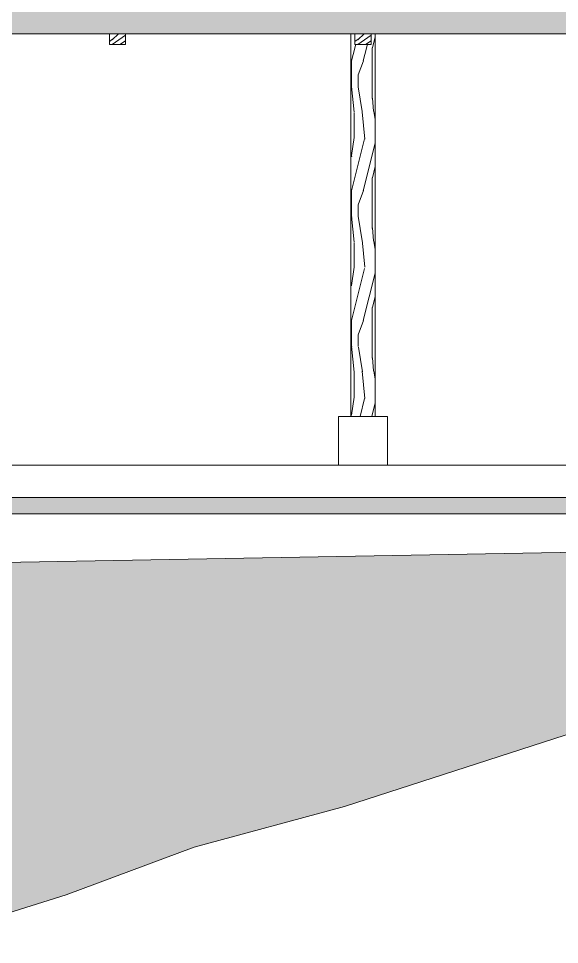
# Model space of a CAD drawing. Header units: metres. Extents: x -197 to 1099, y -24 to 14.
# Drawn here: x 608.65 to 611.98, y -2.75 to 2.95 of the extents above; entities that cross this region are included whole.
import ezdxf

# ---------------------------------------------------------------- set-up
doc = ezdxf.new("R2010")
doc.units = ezdxf.units.M
doc.header["$LTSCALE"] = 0.001
for name, color, linetype, lineweight, true_color in [('Jach-Anotaciones-CalidaddeLínea  0.13', 7, 'Continuous', 13, 0x000000), ('Jach-Anotaciones-Hatch-Lum50%', 9, 'Continuous', 13, 0x808080), ('Jach-Anotaciones-Hatch-Lum80%', 250, 'Continuous', 13, 0x333333)]:
    doc.layers.add(name, color=color, linetype=linetype, lineweight=lineweight, true_color=true_color)

msp = doc.modelspace()

# ---------------------------------------------------------------- hatches: boundary and pattern name
at = {"layer": 'Jach-Anotaciones-Hatch-Lum50%', "ltscale": 100}
h = msp.add_hatch(dxfattribs=at)
h.set_pattern_fill('218', color=256, scale=0.13, pattern_type=2)
h.set_pattern_definition([(0, (283.45113, 0.04875), (0.26, 0.13), [0.0325, -0.2275]), (0, (283.45113, 0.065), (0.26, 0.13), [0.0325, -0.0975]), (0, (283.58113, 0.08125), (0.26, 0.13), [0.0325, -0.2275]), (0, (283.38613, 0), (0.26, 0.13), [0.01625, -0.13, 0.01625, -0.0975]), (45, (283.40238, 0.0325), (0, 0.13), [0.02298097, -0.34471456]), (45, (283.38613, 0.08125), (0, 0.13), [0.016419, -0.35127653]), (45, (283.38613, 0.0975), (0, 0.13), [0.019695, -0.34800053]), (135, (283.54863, 0.0975), (1e-17, 0.13), [0.019695, -0.34800053]), (135, (283.54863, 0.08125), (1e-17, 0.13), [0.016419, -0.35127653]), (135, (283.53238, 0.0325), (1e-17, 0.13), [0.02298097, -0.34471456]), (26.56505, (283.41863, 0.0325), (-7e-12, 0.13), [0.036336105, -0.25435273]), (26.56505, (283.41863, 0.04875), (-7e-12, 0.13), [0.036336105, -0.25435273]), (26.56505, (283.35363, 0.065), (-7e-12, 0.13), [0.036336105, -0.25435273]), (26.56505, (283.35363, 0.08125), (-7e-12, 0.13), [0.036336105, -0.25435273]), (63.434949, (283.38613, 0), (7e-12, 0.13), [0.036336105, -0.54504157]), (63.434949, (283.40238, 0), (7e-12, 0.13), [0.036336105, -0.54504157]), (116.565051, (283.53238, 0), (-7e-12, 0.13), [0.036336105, -0.54504157]), (116.565051, (283.54863, 0), (-7e-12, 0.13), [0.036336105, -0.54504157]), (153.43495, (283.51613, 0.0325), (7e-12, 0.13), [0.036336105, -0.25435273]), (153.43495, (283.51613, 0.04875), (7e-12, 0.13), [0.036336105, -0.25435273]), (153.43495, (283.58113, 0.065), (7e-12, 0.13), [0.036336105, -0.25435273]), (153.43495, (283.58113, 0.08125), (7e-12, 0.13), [0.036336105, -0.25435273]), (82.8749837, (283.386128, 0), (6e-14, 0.13), [0.13101166, -1.96517535]), (97.1250163, (283.548628, 0), (-6e-14, 0.13), [0.13101166, -1.96517535])])
h.paths.add_polyline_path([(605.44577, 4.5), (622.52336, 4.5), (622.52336, 2.85783), (605.44577, 2.85783)])
h = msp.add_hatch(dxfattribs=at)
h.set_pattern_fill('WOOD_01', color=256, scale=0.65, angle=15, pattern_type=2)
h.set_pattern_definition([(15, (262.6135, 0.6092), (-0.1682324, 0.6278518), [0.13, -0.52]), (23.9726, (262.710648, 0.271812), (3.598878761, 1.637244577), [0.1250301, -12.3779689]), (20.7105, (262.694276, 0.3078), (5.482436252, 2.141934131), [0.1306487, -6.4017694]), (359.5779, (262.643806, 0.496156), (7.4110643642, -0.0329913203), [0.1955408, -19.358545]), (8.6599, (262.600846, 0.70671), (0.627851642, 0.168233715), [0.1177202, -5.7682794]), (0.0686, (262.715574, 0.353883), (2.679639248, 0.0450787525), [0.1009073, -9.9898058]), (3.6901, (262.39825, 0.65916), (0.62785191, 0.16823266), [0.2651493, -3.049213]), (20.7105, (262.72579, 0.215305), (5.482436252, 2.141934131), [0.0653244, -6.4670938]), (15, (262.64885, 0.4773), (-0.1682324, 0.6278518), [0.065, -0.585]), (15, (262.5031, 0.519), (-0.1682324, 0.6278518), [0.195, -0.455]), (26.3099, (262.60343, 0.64684), (2.343175057, 1.300779656), [0.066287, -3.2480754]), (17.7263, (262.60289, 0.397712), (12.3888042176, 3.9924969228), [0.1366547, -13.5288127]), (7.4054, (262.63933, 0.38729), (5.191045524, 0.7180111893), [0.0983625, -9.737921]), (15, (262.67187, 0.1403), (-0.1682324, 0.6278518), [0.13, -0.52]), (13.8309, (262.617493, 0.092077), (0.62785177293, 0.16823289234), [0.3185663, -31.538065]), (15, (262.4913, 0.56297), (-0.1682324, 0.6278518), [0.065, -0.585]), (15, (262.54064, 0.63), (-0.1682324, 0.6278518), [0.065, -0.585]), (15, (262.243, 0.6108), (-0.1682324, 0.6278518), [0.0975, -0.5525]), (5.5377, (262.40408, 0.68763), (0.62785177, 0.168232636), [0.1976897, -3.7561056]), (15, (262.20317, 0.6338), (-0.1682324, 0.6278518), [0.13, -0.52]), (15, (262.2855, 0.0502), (-0.1682324, 0.6278518), [0.0715, -0.5785]), (15, (262.5973, 0.1674), (-0.1682324, 0.6278518), [0.065, -0.585]), (15, (262.27205, 0.10046), (-0.1682324, 0.6278518), [0.1365, -0.5135]), (20.4403, (262.582164, 0.223926), (6.1102861815, 2.3101722548), [0.1371175, -13.5746468]), (15, (262.575, 0.27584), (-0.1682324, 0.6278518), [0.1235, -0.5265]), (15, (262.24514, 0.2009), (-0.1682324, 0.6278518), [0.0715, -0.5785]), (13.8309, (262.293561, 0.321557), (0.62785177293, 0.16823289234), [0.3185663, -31.538065]), (15, (262.3349, 0.3932), (-0.1682324, 0.6278518), [0.065, -0.585]), (15, (262.2671, 0.3952), (-0.1682324, 0.6278518), [0.065, -0.585]), (15, (262.51824, 0.4625), (-0.1682324, 0.6278518), [0.13, -0.52]), (15, (262.3893, 0.4414), (-0.1682324, 0.6278518), [0.065, -0.585]), (15, (262.24354, 0.4831), (-0.1682324, 0.6278518), [0.13, -0.52]), (34.6538, (262.48372, 0.26484), (6.2334412117, 4.361959957), [0.0966296, -9.5663139]), (26.3099, (262.32988, 0.41204), (2.343175057, 1.300779656), [0.066287, -3.2480754]), (26.3099, (262.58943, 0.44794), (2.343175057, 1.300779656), [0.066287, -3.2480754]), (20.7105, (262.33715, 0.636054), (5.482436252, 2.141934131), [0.0653244, -6.4670938]), (4.6952, (262.13074, 0.62785), (3.935342195, 0.381545815), [0.072672, -7.1945478]), (3.6901, (262.35458, 0.06873), (0.62785191, 0.16823266), [0.066287, -3.2480753]), (105, (262.4207, 0.073), (-0.6278518, -0.1682324), [0, -0.65]), (1.6076, (262.194666, 0.389268), (11.3464049135, 0.3485624666), [0.1403155, -13.8912501]), (26.3099, (262.5541, 0.57979), (2.343175057, 1.300779656), [0.066287, -3.2480754]), (25.3048, (262.66009, 0.18424), (2.9710270885, 1.469011164), [0.072672, -7.1945478]), (3.6901, (262.39771, 0.41003), (0.62785191, 0.16823266), [0.066287, -3.2480753]), (3.6901, (262.45209, 0.45824), (0.62785191, 0.16823266), [0.066287, -3.2480753]), (356.5651, (262.21149, 0.32648), (0.62785146, 0.16823308), [0.0822192, -1.9732609]), (0.9638, (262.22335, 0.55846), (0.62785133, 0.168233094), [0.2680021, -2.4120161]), (358.3008, (262.33715, 0.636054), (4.731426187, -0.078072991), [0.2035858, -6.5826117]), (15, (262.32874, 0.66745), (-0.1682324, 0.6278518), [0.078, -0.572]), (0.9638, (262.4039, 0.13579), (0.62785133, 0.168233094), [0.2680021, -2.4120161]), (0.9638, (262.32934, 0.16291), (0.62785133, 0.168233094), [0.2680021, -2.4120161]), (0.9638, (262.3142, 0.21942), (0.62785133, 0.168233094), [0.2680021, -2.4120161]), (4.6952, (262.171114, 0.47717), (3.935342195, 0.381545815), [0.072672, -7.1945478]), (0.9638, (262.36911, 0.51676), (0.62785133, 0.168233094), [0.1340007, -2.5460175]), (4.6952, (262.22495, 0.276255), (3.935342195, 0.381545815), [0.072672, -7.1945478]), (12.6141, (262.563207, 0.319786), (0.6278515468, 0.1682331402), [0.1561352, -15.4573998]), (4.6952, (262.46386, 0.414294), (3.935342195, 0.381545815), [0.072672, -7.1945478]), (27.5288, (262.53629, 0.42024), (2.343175187, 1.300780948), [0.0599267, -5.9327768]), (4.5626, (262.23336, 0.244862), (7.24283175154, 0.594861747), [0.2511561, -24.8644207]), (6.8699, (262.48372, 0.26484), (0.62785149, 0.168232137), [0.0919236, -4.5042699]), (19.7636, (262.297377, 0.282203), (6.7381386856, 2.478402583), [0.1565408, -7.6704953]), (15, (262.4447, 0.33514), (-0.1682324, 0.6278518), [0.2015, -0.4485]), (359.7449, (262.149244, 0.55879), (2.6796390645, 0.045078736), [0.0741117, -7.3370284]), (5.5377, (262.42073, 0.073), (0.62785177, 0.168232636), [0.1976897, -3.7561056]), (355.0169, (262.25355, 0.16952), (2.051787552, -0.123154245), [0.0760805, -7.5319738]), (15, (262.66285, 0.6762), (-0.1682324, 0.6278518), [0.0325, -0.6175]), (15, (262.7369, 0.39997), (-0.1682324, 0.6278518), [0.065, -0.585]), (26.3099, (262.79744, 0.17394), (2.343175057, 1.300779656), [0.066287, -3.2480754]), (15, (262.7869, 0.2384), (-0.1682324, 0.6278518), [0.117, -0.533]), (358.3008, (262.69145, 0.569486), (4.731426187, -0.078072991), [0.067862, -6.7183356]), (3.0207, (262.733057, 0.43932), (12.6022978979, 0.6843187953), [0.1196046, -21.8079186]), (105, (262.79744, 0.17394), (-0.6278518, -0.1682324), [0, -0.65]), (15, (262.85686, 0.2033), (-0.1682324, 0.6278518), [0.0585, -0.5915]), (15, (262.8249, 0.3226), (-0.1682324, 0.6278518), [0.0585, -0.5915]), (15, (262.8165, 0.354), (-0.1682324, 0.6278518), [0.0585, -0.5915]), (351.0376, (262.75928, 0.567474), (4.899657419, -0.705920321), [0.0640179, -6.3377353]), (3.5163, (262.739094, 0.642816), (3.30751745982, 0.21321249428), [0.0596947, -42.3900912]), (356.5651, (262.79966, 0.41679), (0.62785146, 0.16823308), [0.0616642, -1.9938152]), (2.4712, (262.717224, 0.72444), (3.307491449, 0.213310413), [0.0599268, -5.9327769])])
h.paths.add_polyline_path([(622.52336, -0.1), (622.52336, 0), (607.86937, 0), (607.86937, -0.41209), (607.96937, -0.40999), (607.96937, -0.1)])
at = {"layer": 'Jach-Anotaciones-Hatch-Lum80%', "ltscale": 100}
h = msp.add_hatch(dxfattribs=at)
h.set_pattern_fill('EARTH', color=256, scale=0.03, angle=45, double=1)
h.set_pattern_definition([(45, (283.33738, 0), (0, 0.26940768), [0.1905, -0.1905]), (45, (283.28686, 0.05051), (0, 0.26940768), [0.1905, -0.1905]), (45, (283.23635, 0.10103), (0, 0.26940768), [0.1905, -0.1905]), (135, (283.23635, 0.1347), (-0.26940768, 0), [0.1905, -0.1905]), (135, (283.28686, 0.18522), (-0.26940768, 0), [0.1905, -0.1905]), (135, (283.33738, 0.23573), (-0.26940768, 0), [0.1905, -0.1905])])
h.paths.add_polyline_path([(625.77571, -0.20093), (622.67333, -0.20093), (622.67333, -0.4), (622.52336, -0.4), (622.52336, -0.15), (608.44578, -0.4), (601.29433, -0.55), (601.29433, -0.6), (601.14437, -0.6), (600.207, -0.84931), (599.22561, -0.87644), (598.8784, -0.82063), (598.96012, -1.46036), (599.35508, -1.58287), (599.96115, -1.63731), (600.53998, -1.51481), (601.01537, -1.78928), (601.69083, -1.78023), (602.13347, -1.82787), (602.95064, -2.01162), (603.4818, -1.79384), (604.12873, -1.71217), (605.58933, -1.80791), (606.6857, -2.46805), (607.96593, -2.75389), (608.93973, -2.44764), (609.72966, -2.15499), (610.65579, -1.90319), (612.49212, -1.31081), (613.34334, -1.68512), (615.4067, -1.92332), (616.28516, -1.82124), (617.00019, -1.67832), (618.54185, -2.12668), (619.50202, -2.09265), (620.43496, -1.60265), (621.76967, -1.64348), (622.06931, -1.20792), (623.26517, -0.79865), (625.06281, -1.32128), (626.1414, -0.95108)])

# ---------------------------------------------------------------- linework, layer by layer
at = {"layer": 'Jach-Anotaciones-CalidaddeLínea  0.13', "ltscale": 100}
for points in [[(605.44577, 4.5), (622.52336, 4.5), (622.52336, 2.85783), (605.44577, 2.85783)], [(605.44577, 2.85783), (622.52336, 2.85783), (622.52336, 0.2), (605.44577, 0.2)], [(622.52336, -0.1), (622.52336, 0), (607.86937, 0), (607.86937, -0.41209), (607.96937, -0.40999), (607.96937, -0.1)]]:
    msp.add_lwpolyline(points, close=True, dxfattribs=at)
for points in [[(605.44577, 0), (619.23437, 0)], [(622.52336, -0.15), (608.54578, -0.4), (608.44578, -0.4), (601.29433, -0.55)], [(604.12873, -1.71217), (605.58933, -1.80791), (606.6857, -2.46805), (607.96593, -2.75389), (608.93973, -2.44764), (609.72966, -2.15499), (610.65579, -1.90319), (612.49212, -1.31081)]]:
    msp.add_lwpolyline(points, dxfattribs=at)

# ---------------------------------------------------------------- next in the draw order: wipeouts: each hides what was drawn before it
at = {"ltscale": 100}
for points in [[(609.20687, 2.79057), (609.30687, 2.79057), (609.30687, 2.85783), (609.20687, 2.85783)], [(610.69437, 2.75572), (610.84437, 2.75572), (610.84437, 0.50002), (610.69437, 0.50002)]]:
    msp.add_wipeout(points, dxfattribs=at).dxf.layer = 'Jach-Anotaciones-CalidaddeLínea  0.13'

# ---------------------------------------------------------------- next in the draw order: hatches: boundary and pattern name
at = {"layer": 'Jach-Anotaciones-Hatch-Lum50%', "ltscale": 100}
h = msp.add_hatch(dxfattribs=at)
h.set_pattern_fill('WOOD_01', color=256, scale=0.6, angle=45, pattern_type=2)
h.set_pattern_definition([(45, (284.8452, 0.6879), (-0.4242641, 0.4242641), [0.12, -0.48]), (53.9726, (285.078525, 0.463012), (2.1213213634, 2.969847486), [0.1154124, -11.4258174]), (50.7105, (285.048826, 0.484225), (3.394118772, 4.242634612), [0.1205988, -5.9093256]), (29.5779, (284.921547, 0.611504), (5.9396913864, 3.3941177175), [0.1804992, -17.8694262]), (38.6599, (284.790025, 0.76), (0.424263336, 0.42426507), [0.1086648, -5.3245656]), (30.0686, (285.044584, 0.530894), (2.121319648, 1.2727928944), [0.0931452, -9.2213592]), (33.6901, (284.65002, 0.62847), (0.424264035, 0.42426435), [0.2447532, -2.8146582]), (50.7105, (285.11671, 0.42483), (3.394118772, 4.242634612), [0.0602994, -5.969625]), (45, (284.9343, 0.5988), (-0.4242641, 0.4242641), [0.06, -0.54]), (45, (284.7985, 0.56484), (-0.4242641, 0.4242641), [0.18, -0.42]), (56.3099, (284.81972, 0.71333), (1.272793197, 2.12131916), [0.061188, -2.9982234]), (47.7263, (284.934275, 0.513924), (8.0610191202, 8.9095438786), [0.1261428, -12.4881348]), (37.4054, (284.968216, 0.52241), (3.8183738783, 2.9698511006), [0.0907962, -8.9888502]), (45, (285.1082, 0.34), (-0.4242641, 0.4242641), [0.12, -0.48]), (43.8309, (285.08701, 0.276336), (0.4242638206, 0.4242644723), [0.2940612, -29.11206]), (45, (284.7688, 0.59453), (-0.4242641, 0.4242641), [0.06, -0.54]), (45, (284.7773, 0.6709), (-0.4242641, 0.4242641), [0.06, -0.54]), (45, (284.5482, 0.51817), (-0.4242641, 0.4242641), [0.09, -0.51]), (35.5377, (284.64153, 0.65393), (0.424263937, 0.424264266), [0.1824828, -3.4671744]), (45, (284.50577, 0.51817), (-0.4242641, 0.4242641), [0.12, -0.48]), (45, (284.84094, 0.08966), (-0.4242641, 0.4242641), [0.066, -0.534]), (45, (285.0361, 0.32725), (-0.4242641, 0.4242641), [0.06, -0.54]), (45, (284.807, 0.1236), (-0.4242641, 0.4242641), [0.126, -0.474]), (50.4403, (284.997915, 0.36543), (3.8183787048, 4.666902416), [0.12657, -12.5304432]), (45, (284.9682, 0.4036), (-0.4242641, 0.4242641), [0.114, -0.486]), (45, (284.7391, 0.1915), (-0.4242641, 0.4242641), [0.066, -0.534]), (43.8309, (284.722143, 0.310277), (0.4242638206, 0.4242644723), [0.2940612, -29.11206]), (45, (284.72214, 0.38664), (-0.4242641, 0.4242641), [0.06, -0.54]), (45, (284.667, 0.35695), (-0.4242641, 0.4242641), [0.06, -0.54]), (45, (284.8367, 0.52665), (-0.4242641, 0.4242641), [0.12, -0.48]), (45, (284.74336, 0.4503), (-0.4242641, 0.4242641), [0.06, -0.54]), (45, (284.6076, 0.41634), (-0.4242641, 0.4242641), [0.12, -0.48]), (64.6538, (284.900334, 0.352703), (2.9698508897, 6.363958836), [0.0891966, -8.8304436]), (56.3099, (284.70942, 0.39937), (1.272793197, 2.12131916), [0.061188, -2.9982234]), (56.3099, (284.90033, 0.54786), (1.272793197, 2.12131916), [0.061188, -2.9982234]), (50.7105, (284.611834, 0.581806), (3.394118772, 4.242634612), [0.0602994, -5.969625]), (34.6952, (284.450614, 0.47998), (2.969846221, 2.121322584), [0.0670818, -6.641121]), (33.6901, (284.88761, 0.13633), (0.424264035, 0.42426435), [0.061188, -2.9982234]), (135, (284.9385, 0.17027), (-0.4242641, -0.4242641), [0, -0.6]), (31.6076, (284.611834, 0.318762), (8.9095326123, 5.5154459148), [0.129522, -12.8226924]), (56.3099, (284.81124, 0.63696), (1.272793197, 2.12131916), [0.061188, -2.9982234]), (55.3048, (285.078525, 0.369674), (1.697057863, 2.545582644), [0.0670818, -6.641121]), (33.6901, (284.76457, 0.42907), (0.424264035, 0.42426435), [0.061188, -2.9982234]), (33.6901, (284.78578, 0.49271), (0.424264035, 0.42426435), [0.061188, -2.9982234]), (26.5651, (284.65426, 0.27634), (0.42426348, 0.42426448), [0.0758946, -1.8214716]), (30.9638, (284.55668, 0.46725), (0.424263374, 0.42426443), [0.2473866, -2.2264764]), (28.3008, (284.611834, 0.581806), (3.818373941, 2.121322985), [0.1879254, -6.076257]), (45, (284.5906, 0.603), (-0.4242641, 0.4242641), [0.072, -0.528]), (30.9638, (284.89609, 0.2127), (0.424263374, 0.42426443), [0.2473866, -2.2264764]), (30.9638, (284.82397, 0.19997), (0.424263374, 0.42426443), [0.2473866, -2.2264764]), (30.9638, (284.78578, 0.23815), (0.424263374, 0.42426443), [0.2473866, -2.2264764]), (34.6952, (284.55244, 0.37816), (2.969846221, 2.121322584), [0.0670818, -6.641121]), (30.9638, (284.69244, 0.5012), (0.424263374, 0.42426443), [0.123693, -2.35017]), (34.6952, (284.6882, 0.242395), (2.969846221, 2.121322584), [0.0670818, -6.641121]), (42.6141, (284.938518, 0.433313), (0.4242635254, 0.424264566), [0.1441248, -14.268369]), (34.6952, (284.81548, 0.46301), (2.969846221, 2.121322584), [0.0670818, -6.641121]), (57.5288, (284.870636, 0.501196), (1.272792705, 2.121320251), [0.055317, -5.4764094]), (34.5626, (284.709415, 0.221181), (5.5154265403, 3.8183827019), [0.2318364, -22.951773]), (36.8699, (284.90033, 0.3527), (0.424263943, 0.424263737), [0.0848526, -4.1577876]), (49.7636, (284.743356, 0.28058), (4.2426442934, 5.0911651756), [0.1444992, -7.0804572]), (45, (284.8367, 0.3909), (-0.4242641, 0.4242641), [0.186, -0.414]), (29.7449, (284.497283, 0.433313), (2.121319509, 1.272792796), [0.0684108, -6.7726416]), (35.5377, (284.93852, 0.17027), (0.424263937, 0.424264266), [0.1824828, -3.4671744]), (25.0169, (284.760327, 0.17027), (1.6970559375, 0.848528373), [0.0702282, -6.9525912]), (45, (284.85366, 0.76424), (-0.4242641, 0.4242641), [0.03, -0.57]), (45, (285.04034, 0.57756), (-0.4242641, 0.4242641), [0.06, -0.54]), (56.3099, (285.19308, 0.42483), (1.272793197, 2.12131916), [0.061188, -2.9982234]), (45, (285.1549, 0.4715), (-0.4242641, 0.4242641), [0.108, -0.492]), (28.3008, (284.92579, 0.692114), (3.818373941, 2.121322985), [0.0626418, -6.2015406]), (33.0207, (285.019128, 0.607262), (9.7585391335, 6.3634951477), [0.1104042, -20.1303864]), (135, (285.1931, 0.4248), (-0.4242641, -0.4242641), [0, -0.6]), (45, (285.227, 0.47574), (-0.4242641, 0.4242641), [0.054, -0.546]), (45, (285.1464, 0.55635), (-0.4242641, 0.4242641), [0.054, -0.546]), (45, (285.1252, 0.57756), (-0.4242641, 0.4242641), [0.054, -0.546]), (21.0376, (284.980944, 0.72181), (4.242635036, 1.69706195), [0.0590934, -5.8502172]), (33.5163, (284.9300325, 0.772725), (2.54565036602, 1.6969903074), [0.0551028, -39.129315]), (26.5651, (285.08277, 0.61999), (0.42426348, 0.42426448), [0.0569208, -1.8404448]), (32.4712, (284.87488, 0.82788), (2.54558438, 1.697056579), [0.055317, -5.4764094])])
h.paths.add_polyline_path([(609.20687, 2.79057), (609.30687, 2.79057), (609.30687, 2.85783), (609.20687, 2.85783)])

# ---------------------------------------------------------------- next in the draw order: linework, layer by layer
at = {"layer": 'Jach-Anotaciones-CalidaddeLínea  0.13', "ltscale": 100}
for points in [[(609.20687, 2.79057), (609.30687, 2.79057), (609.30687, 2.85783), (609.20687, 2.85783)], [(610.69437, 2.85783), (610.84437, 2.85783), (610.84437, 0.50002), (610.69437, 0.50002)]]:
    msp.add_lwpolyline(points, close=True, dxfattribs=at)

# ---------------------------------------------------------------- next in the draw order: wipeouts: each hides what was drawn before it
at = {"ltscale": 100}
msp.add_wipeout([(610.61937, 0.2), (610.91937, 0.2), (610.91937, 0.50002), (610.61937, 0.50002)], dxfattribs=at).dxf.layer = 'Jach-Anotaciones-CalidaddeLínea  0.13'

# ---------------------------------------------------------------- next in the draw order: hatches: boundary and pattern name
at = {"layer": 'Jach-Anotaciones-Hatch-Lum50%', "ltscale": 100}
h = msp.add_hatch(dxfattribs=at)
h.set_pattern_fill('WOOD_01', color=256, scale=0.8, angle=90, pattern_type=2)
h.set_pattern_definition([(90, (411.9288, 0.768), (-0.8, 5e-17), [0.16, -0.64]), (98.9726, (412.360795, 0.776), (-0.7999981005, 4.8000000235), [0.1538832, -15.2344232]), (95.7105, (412.312795, 0.768), (-0.799988406, 7.20000014), [0.1607984, -7.8791008]), (74.5779, (412.072795, 0.768), (2.399989871, 8.7999996156), [0.2406656, -23.8259016]), (83.6599, (411.808795, 0.784), (-1.634e-06, 0.800000253), [0.1448864, -7.0994208]), (75.0686, (412.264795, 0.808), (0.799998696, 3.199999993), [0.1241936, -12.2951456]), (78.6901, (411.8008, 0.528), (-3e-07, 0.80000023), [0.3263376, -3.7528776]), (95.7105, (412.432795, 0.776), (-0.799988406, 7.20000014), [0.0803992, -7.9595]), (90, (412.0968, 0.768), (-0.8, 5e-17), [0.08, -0.72]), (90, (412.0008, 0.608), (-0.8, 5e-17), [0.24, -0.56]), (101.3099, (411.8808, 0.768), (-0.79999795, 3.19999982), [0.081584, -3.9976312]), (92.7263, (412.176795, 0.688), (-0.799996814, 16.000000236), [0.1681904, -16.6508464]), (82.4054, (412.200795, 0.728), (0.799994947, 6.399999886), [0.1210616, -11.9851336]), (90, (412.5048, 0.688), (-0.8, 5e-17), [0.16, -0.64]), (88.8309, (412.544795, 0.608), (-6.144e-07, 0.8000001466), [0.3920816, -38.81608]), (90, (411.9448, 0.608), (-0.8, 5e-17), [0.08, -0.72]), (90, (411.8808, 0.688), (-0.8, 5e-17), [0.08, -0.72]), (90, (411.8088, 0.328), (-0.8, 5e-17), [0.12, -0.68]), (80.5377, (411.7688, 0.544), (-3.1e-07, 0.80000006), [0.2433104, -4.6228992]), (90, (411.7688, 0.288), (-0.8, 5e-17), [0.16, -0.64]), (90, (412.4888, 0.2), (-0.8, 5e-17), [0.088, -0.712]), (90, (412.4488, 0.608), (-0.8, 5e-17), [0.08, -0.72]), (90, (412.4248, 0.2), (-0.8, 5e-17), [0.168, -0.632]), (95.4403, (412.376795, 0.608), (-0.799995827, 7.999999761), [0.16876, -16.7072576]), (90, (412.3128, 0.616), (-0.8, 5e-17), [0.152, -0.648]), (90, (412.2968, 0.2), (-0.8, 5e-17), [0.088, -0.712]), (88.8309, (412.168795, 0.296), (-6.144e-07, 0.8000001466), [0.3920816, -38.81608]), (90, (412.0968, 0.368), (-0.8, 5e-17), [0.08, -0.72]), (90, (412.0728, 0.288), (-0.8, 5e-17), [0.08, -0.72]), (90, (412.0728, 0.608), (-0.8, 5e-17), [0.16, -0.64]), (90, (412.0568, 0.448), (-0.8, 5e-17), [0.08, -0.72]), (90, (411.9608, 0.288), (-0.8, 5e-17), [0.16, -0.64]), (109.6538, (412.296795, 0.504), (-3.19999566, 8.800000202), [0.1189288, -11.7739248]), (101.3099, (412.0728, 0.368), (-0.79999795, 3.19999982), [0.081584, -3.9976312]), (101.3099, (412.1128, 0.688), (-0.79999795, 3.19999982), [0.081584, -3.9976312]), (95.7105, (411.808795, 0.448), (-0.799988406, 7.20000014), [0.0803992, -7.9595]), (79.6952, (411.752795, 0.2), (0.799995757, 4.799999982), [0.0894424, -8.854828]), (78.6901, (412.4888, 0.288), (-3e-07, 0.80000023), [0.081584, -3.9976312]), (180, (412.5048, 0.368), (-1e-16, -0.8), [0, -0.8]), (76.6076, (412.056795, 0.2), (3.1999756264, 13.60000018), [0.172696, -17.0969232]), (101.3099, (411.9448, 0.688), (-0.79999795, 3.19999982), [0.081584, -3.9976312]), (100.3048, (412.448795, 0.688), (-0.799996835, 3.99999983), [0.0894424, -8.854828]), (78.6901, (412.0968, 0.448), (-3e-07, 0.80000023), [0.081584, -3.9976312]), (78.6901, (412.0568, 0.528), (-3e-07, 0.80000023), [0.081584, -3.9976312]), (71.5651, (412.1368, 0.2), (-9.3e-07, 0.79999983), [0.1011928, -2.4286288]), (75.9638, (411.8648, 0.288), (-1e-06, 0.79999968), [0.3298488, -2.9686352]), (73.3008, (411.808795, 0.448), (1.599994986, 5.599999966), [0.2505672, -8.101676]), (90, (411.7688, 0.448), (-0.8, 5e-17), [0.096, -0.704]), (75.9638, (412.4248, 0.368), (-1e-06, 0.79999968), [0.3298488, -2.9686352]), (75.9638, (412.3688, 0.288), (-1e-06, 0.79999968), [0.3298488, -2.9686352]), (75.9638, (412.2968, 0.288), (-1e-06, 0.79999968), [0.3298488, -2.9686352]), (79.6952, (411.944795, 0.2), (0.799995757, 4.799999982), [0.0894424, -8.854828]), (75.9638, (411.9608, 0.448), (-1e-06, 0.79999968), [0.164924, -3.13356]), (79.6952, (412.200795, 0.2), (0.799995757, 4.799999982), [0.0894424, -8.854828]), (87.6141, (412.256795, 0.616), (-9.81e-07, 0.799999957), [0.1921664, -19.024492]), (79.6952, (412.112795, 0.528), (0.799995757, 4.799999982), [0.0894424, -8.854828]), (102.5288, (412.128795, 0.616), (-0.799999443, 3.200000383), [0.073756, -7.3018792]), (79.5626, (412.240795, 0.2), (1.5999882748, 8.799999746), [0.3091152, -30.602364]), (81.8699, (412.2968, 0.504), (1.93e-07, 0.79999957), [0.1131368, -5.5437168]), (94.7636, (412.216795, 0.288), (-0.79999316, 8.79999996), [0.1926656, -9.4406096]), (90, (412.2008, 0.48), (-0.8, 5e-17), [0.248, -0.552]), (74.7449, (411.840795, 0.2), (0.799998657, 3.19999977), [0.0912144, -9.0301888]), (80.5377, (412.5048, 0.368), (-3.1e-07, 0.80000006), [0.2433104, -4.6228992]), (70.0169, (412.336795, 0.2), (0.79999946, 2.399999904), [0.0936376, -9.2701216]), (90, (411.8648, 0.848), (-0.8, 5e-17), [0.04, -0.76]), (90, (412.2168, 0.848), (-0.8, 5e-17), [0.08, -0.72]), (101.3099, (412.5048, 0.848), (-0.79999795, 3.19999982), [0.081584, -3.9976312]), (90, (412.4248, 0.856), (-0.8, 5e-17), [0.144, -0.656]), (73.3008, (412.000795, 0.848), (1.599994986, 5.599999966), [0.0835224, -8.2687208]), (78.0207, (412.168795, 0.856), (3.2008781664, 15.199999689), [0.1472056, -26.8405152]), (180, (412.5048, 0.848), (-1e-16, -0.8), [0, -0.8]), (90, (412.4888, 0.928), (-0.8, 5e-17), [0.072, -0.728]), (90, (412.3368, 0.928), (-0.8, 5e-17), [0.072, -0.728]), (90, (412.2968, 0.928), (-0.8, 5e-17), [0.072, -0.728]), (66.0376, (412.024795, 0.928), (2.39998932, 5.600000022), [0.0787912, -7.8002896]), (78.5163, (411.928795, 0.928), (0.8001243765, 3.9999999871), [0.0734704, -52.17242]), (71.5651, (412.2168, 0.928), (-9.3e-07, 0.79999983), [0.0758944, -2.4539264]), (77.4712, (411.824795, 0.928), (0.799999682, 4.000000256), [0.073756, -7.3018792])])
h.paths.add_polyline_path([(610.69437, 2.85783), (610.84437, 2.85783), (610.84437, 0.50002), (610.69437, 0.50002)])

# ---------------------------------------------------------------- next in the draw order: linework, layer by layer
at = {"layer": 'Jach-Anotaciones-CalidaddeLínea  0.13', "ltscale": 100}
msp.add_lwpolyline([(610.61937, 0.2), (610.91937, 0.2), (610.91937, 0.50002), (610.61937, 0.50002)], close=True, dxfattribs=at)
msp.add_lwpolyline([(605.44577, 0.2), (622.52336, 0.2)], dxfattribs=at)

# ---------------------------------------------------------------- next in the draw order: wipeouts: each hides what was drawn before it
at = {"ltscale": 100}
msp.add_wipeout([(610.71937, 2.79057), (610.81937, 2.79057), (610.81937, 2.85783), (610.71937, 2.85783)], dxfattribs=at).dxf.layer = 'Jach-Anotaciones-CalidaddeLínea  0.13'

# ---------------------------------------------------------------- next in the draw order: hatches: boundary and pattern name
at = {"layer": 'Jach-Anotaciones-Hatch-Lum50%', "ltscale": 100}
h = msp.add_hatch(dxfattribs=at)
h.set_pattern_fill('WOOD_01', color=256, scale=0.6, angle=45, pattern_type=2)
h.set_pattern_definition([(45, (286.3577, 0.6879), (-0.4242641, 0.4242641), [0.12, -0.48]), (53.9726, (286.591025, 0.463012), (2.1213213634, 2.969847486), [0.1154124, -11.4258174]), (50.7105, (286.561326, 0.484225), (3.394118772, 4.242634612), [0.1205988, -5.9093256]), (29.5779, (286.434047, 0.611504), (5.9396913864, 3.3941177175), [0.1804992, -17.8694262]), (38.6599, (286.302525, 0.76), (0.424263336, 0.42426507), [0.1086648, -5.3245656]), (30.0686, (286.557084, 0.530894), (2.121319648, 1.2727928944), [0.0931452, -9.2213592]), (33.6901, (286.16252, 0.62847), (0.424264035, 0.42426435), [0.2447532, -2.8146582]), (50.7105, (286.62921, 0.42483), (3.394118772, 4.242634612), [0.0602994, -5.969625]), (45, (286.4468, 0.5988), (-0.4242641, 0.4242641), [0.06, -0.54]), (45, (286.311, 0.56484), (-0.4242641, 0.4242641), [0.18, -0.42]), (56.3099, (286.33222, 0.71333), (1.272793197, 2.12131916), [0.061188, -2.9982234]), (47.7263, (286.446775, 0.513924), (8.0610191202, 8.9095438786), [0.1261428, -12.4881348]), (37.4054, (286.480716, 0.52241), (3.8183738783, 2.9698511006), [0.0907962, -8.9888502]), (45, (286.6207, 0.34), (-0.4242641, 0.4242641), [0.12, -0.48]), (43.8309, (286.59951, 0.276336), (0.4242638206, 0.4242644723), [0.2940612, -29.11206]), (45, (286.2813, 0.59453), (-0.4242641, 0.4242641), [0.06, -0.54]), (45, (286.2898, 0.6709), (-0.4242641, 0.4242641), [0.06, -0.54]), (45, (286.0607, 0.51817), (-0.4242641, 0.4242641), [0.09, -0.51]), (35.5377, (286.15403, 0.65393), (0.424263937, 0.424264266), [0.1824828, -3.4671744]), (45, (286.01827, 0.51817), (-0.4242641, 0.4242641), [0.12, -0.48]), (45, (286.35344, 0.08966), (-0.4242641, 0.4242641), [0.066, -0.534]), (45, (286.5486, 0.32725), (-0.4242641, 0.4242641), [0.06, -0.54]), (45, (286.3195, 0.1236), (-0.4242641, 0.4242641), [0.126, -0.474]), (50.4403, (286.510415, 0.36543), (3.8183787048, 4.666902416), [0.12657, -12.5304432]), (45, (286.4807, 0.4036), (-0.4242641, 0.4242641), [0.114, -0.486]), (45, (286.2516, 0.1915), (-0.4242641, 0.4242641), [0.066, -0.534]), (43.8309, (286.234643, 0.310277), (0.4242638206, 0.4242644723), [0.2940612, -29.11206]), (45, (286.23464, 0.38664), (-0.4242641, 0.4242641), [0.06, -0.54]), (45, (286.1795, 0.35695), (-0.4242641, 0.4242641), [0.06, -0.54]), (45, (286.3492, 0.52665), (-0.4242641, 0.4242641), [0.12, -0.48]), (45, (286.25586, 0.4503), (-0.4242641, 0.4242641), [0.06, -0.54]), (45, (286.1201, 0.41634), (-0.4242641, 0.4242641), [0.12, -0.48]), (64.6538, (286.412834, 0.352703), (2.9698508897, 6.363958836), [0.0891966, -8.8304436]), (56.3099, (286.22192, 0.39937), (1.272793197, 2.12131916), [0.061188, -2.9982234]), (56.3099, (286.41283, 0.54786), (1.272793197, 2.12131916), [0.061188, -2.9982234]), (50.7105, (286.124334, 0.581806), (3.394118772, 4.242634612), [0.0602994, -5.969625]), (34.6952, (285.963114, 0.47998), (2.969846221, 2.121322584), [0.0670818, -6.641121]), (33.6901, (286.40011, 0.13633), (0.424264035, 0.42426435), [0.061188, -2.9982234]), (135, (286.451, 0.17027), (-0.4242641, -0.4242641), [0, -0.6]), (31.6076, (286.124334, 0.318762), (8.9095326123, 5.5154459148), [0.129522, -12.8226924]), (56.3099, (286.32374, 0.63696), (1.272793197, 2.12131916), [0.061188, -2.9982234]), (55.3048, (286.591025, 0.369674), (1.697057863, 2.545582644), [0.0670818, -6.641121]), (33.6901, (286.27707, 0.42907), (0.424264035, 0.42426435), [0.061188, -2.9982234]), (33.6901, (286.29828, 0.49271), (0.424264035, 0.42426435), [0.061188, -2.9982234]), (26.5651, (286.16676, 0.27634), (0.42426348, 0.42426448), [0.0758946, -1.8214716]), (30.9638, (286.06918, 0.46725), (0.424263374, 0.42426443), [0.2473866, -2.2264764]), (28.3008, (286.124334, 0.581806), (3.818373941, 2.121322985), [0.1879254, -6.076257]), (45, (286.1031, 0.603), (-0.4242641, 0.4242641), [0.072, -0.528]), (30.9638, (286.40859, 0.2127), (0.424263374, 0.42426443), [0.2473866, -2.2264764]), (30.9638, (286.33647, 0.19997), (0.424263374, 0.42426443), [0.2473866, -2.2264764]), (30.9638, (286.29828, 0.23815), (0.424263374, 0.42426443), [0.2473866, -2.2264764]), (34.6952, (286.06494, 0.37816), (2.969846221, 2.121322584), [0.0670818, -6.641121]), (30.9638, (286.20494, 0.5012), (0.424263374, 0.42426443), [0.123693, -2.35017]), (34.6952, (286.2007, 0.242395), (2.969846221, 2.121322584), [0.0670818, -6.641121]), (42.6141, (286.451018, 0.433313), (0.4242635254, 0.424264566), [0.1441248, -14.268369]), (34.6952, (286.32798, 0.46301), (2.969846221, 2.121322584), [0.0670818, -6.641121]), (57.5288, (286.383136, 0.501196), (1.272792705, 2.121320251), [0.055317, -5.4764094]), (34.5626, (286.221915, 0.221181), (5.5154265403, 3.8183827019), [0.2318364, -22.951773]), (36.8699, (286.41283, 0.3527), (0.424263943, 0.424263737), [0.0848526, -4.1577876]), (49.7636, (286.255856, 0.28058), (4.2426442934, 5.0911651756), [0.1444992, -7.0804572]), (45, (286.3492, 0.3909), (-0.4242641, 0.4242641), [0.186, -0.414]), (29.7449, (286.009783, 0.433313), (2.121319509, 1.272792796), [0.0684108, -6.7726416]), (35.5377, (286.45102, 0.17027), (0.424263937, 0.424264266), [0.1824828, -3.4671744]), (25.0169, (286.272827, 0.17027), (1.6970559375, 0.848528373), [0.0702282, -6.9525912]), (45, (286.36616, 0.76424), (-0.4242641, 0.4242641), [0.03, -0.57]), (45, (286.55284, 0.57756), (-0.4242641, 0.4242641), [0.06, -0.54]), (56.3099, (286.70558, 0.42483), (1.272793197, 2.12131916), [0.061188, -2.9982234]), (45, (286.6674, 0.4715), (-0.4242641, 0.4242641), [0.108, -0.492]), (28.3008, (286.43829, 0.692114), (3.818373941, 2.121322985), [0.0626418, -6.2015406]), (33.0207, (286.531628, 0.607262), (9.7585391335, 6.3634951477), [0.1104042, -20.1303864]), (135, (286.7056, 0.4248), (-0.4242641, -0.4242641), [0, -0.6]), (45, (286.7395, 0.47574), (-0.4242641, 0.4242641), [0.054, -0.546]), (45, (286.6589, 0.55635), (-0.4242641, 0.4242641), [0.054, -0.546]), (45, (286.6377, 0.57756), (-0.4242641, 0.4242641), [0.054, -0.546]), (21.0376, (286.493444, 0.72181), (4.242635036, 1.69706195), [0.0590934, -5.8502172]), (33.5163, (286.4425325, 0.772725), (2.54565036602, 1.6969903074), [0.0551028, -39.129315]), (26.5651, (286.59527, 0.61999), (0.42426348, 0.42426448), [0.0569208, -1.8404448]), (32.4712, (286.38738, 0.82788), (2.54558438, 1.697056579), [0.055317, -5.4764094])])
h.paths.add_polyline_path([(610.71937, 2.79057), (610.81937, 2.79057), (610.81937, 2.85783), (610.71937, 2.85783)])

# ---------------------------------------------------------------- next in the draw order: linework, layer by layer
at = {"layer": 'Jach-Anotaciones-CalidaddeLínea  0.13', "ltscale": 100}
msp.add_lwpolyline([(610.71937, 2.79057), (610.81937, 2.79057), (610.81937, 2.85783), (610.71937, 2.85783)], close=True, dxfattribs=at)

doc.saveas('drawing.dxf')
